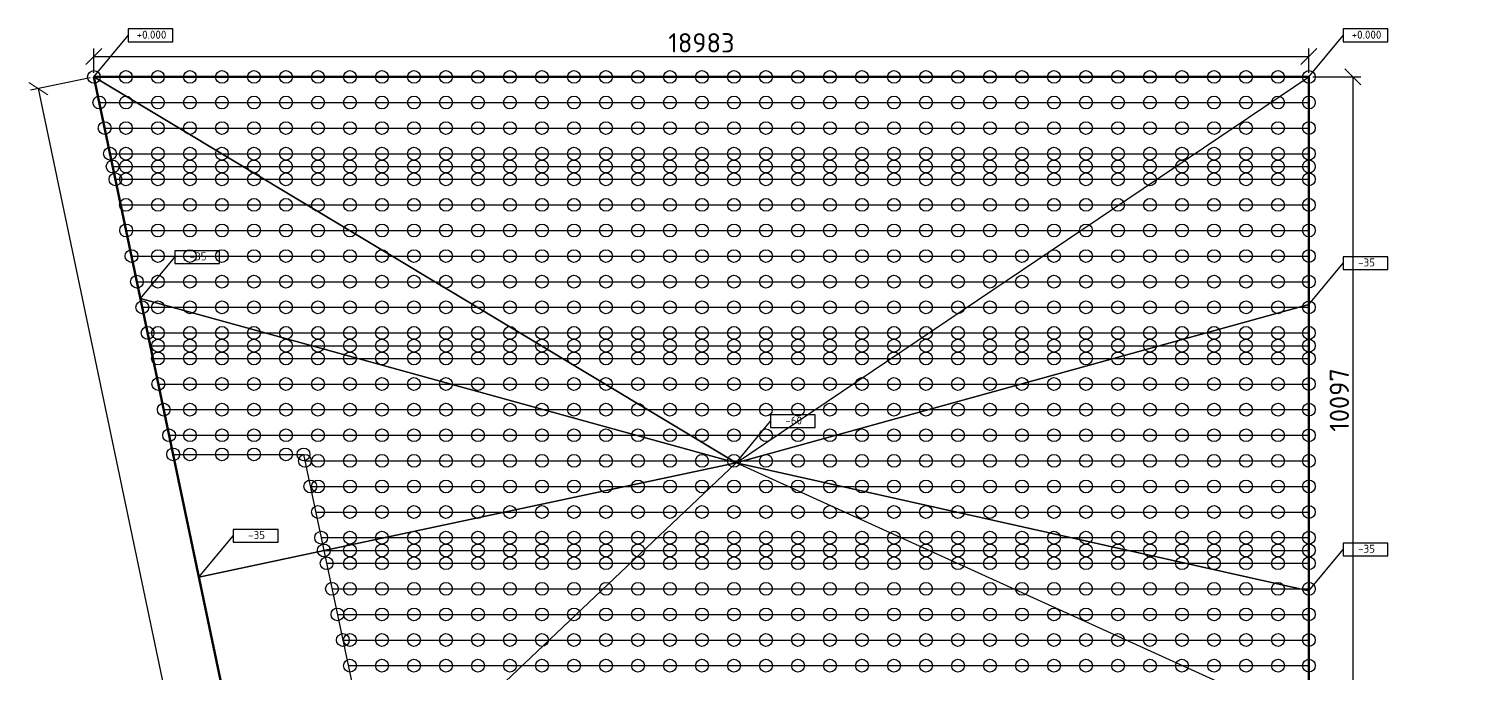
# Model space of a CAD drawing. Header units: millimetres. Extents: x 3543 to 468547, y -146359 to 38454.
# Drawn here: x 209844 to 232484, y -32158 to -22093 of the extents above; entities that cross this region are included whole.
import ezdxf
from ezdxf.enums import TextEntityAlignment as Align

# ---------------------------------------------------------------- set-up
doc = ezdxf.new("R2010")
doc.units = ezdxf.units.MM
doc.layers.add('контур', color=1, linetype='Continuous', lineweight=50)
doc.layers.add('размеры', color=7, linetype='Continuous', lineweight=5)
for name, color, linetype in [('линии_высот', 4, 'Continuous'), ('областиvb', 52, 'Continuous'), ('опорыvb', 7, 'Continuous'), ('сеткаvb', 8, 'Continuous')]:
    doc.layers.add(name, color=color, linetype=linetype)
doc.styles.add('isocpeur', font='isocpeur.ttf')
doc.dimstyles.new('ISO-25', dxfattribs={"dimscale": 100, "dimtxt": 3, "dimasz": 2.5, "dimexe": 1.25, "dimexo": 0.625, "dimtad": 1, "dimtoh": 1, "dimdec": 0, "dimtxsty": 'isocpeur', "dimblk": 'OBLIQUE', "dimcen": 2.5, "dimadec": 0, "dimazin": 0, "dimtfac": 1, "dimtdec": 0, "dimtmove": 0, "dimatfit": 3, "dimfxl": 1, "dimarcsym": 0})

# ---------------------------------------------------------------- blocks, each defined once
blk = doc.blocks.new('otmetka_oporvb')
at = {"linetype": 'ByBlock', "lineweight": -2}
blk.add_hatch(color=0, dxfattribs=at).paths.add_polyline_path([(-38, -32, 1), (38, 32, 1)])
at = {"color": 0, "linetype": 'ByBlock', "lineweight": -2}
blk.add_line((0, 0), (2142, 2596), dxfattribs=at)
at = {"color": 0}
blk.add_lwpolyline([(2142, 2196), (4942, 2196), (4942, 2996), (2142, 2996)], close=True, dxfattribs=at)
at = {"color": 0, "linetype": 'ByBlock', "lineweight": -2, "style": 'isocpeur'}
blk.add_attdef('OTM', text='', height=500, dxfattribs=at).set_placement((3600, 2639), align=Align.MIDDLE_CENTER)
blk = doc.blocks.new('opor_symbPRO')
at = {"color": 0, "ltscale": 20}
blk.add_circle((0, 0), 100, dxfattribs=at)
blk = doc.blocks.new('_OBLIQUE')
at = {"color": 0, "linetype": 'ByBlock'}
blk.add_line((-0.5, -0.5), (0.5, 0.5), dxfattribs=at)
blk = doc.blocks.new('*D31')
at = {"layer": 'Defpoints', "color": 0, "transparency": 16777216}
for p in [(229842, -22521), (210859, -22842), (229842, -22842)]:
    blk.add_point(p, dxfattribs=at)
at = {"layer": 'размеры', "color": 0, "lineweight": -2, "transparency": 16777216}
for p, q in [((210859, -22780), (210859, -22396)), ((229842, -22780), (229842, -22396)), ((210859, -22521), (229842, -22521))]:
    blk.add_line(p, q, dxfattribs=at)
at = {"layer": 'размеры', "color": 0, "lineweight": -2, "transparency": 16777216, "xscale": 250, "yscale": 250, "zscale": 250, "rotation": 180}
blk.add_blockref('_OBLIQUE', (210859, -22521), dxfattribs=at)
at = {"layer": 'размеры', "color": 0, "lineweight": -2, "transparency": 16777216, "xscale": 250, "yscale": 250, "zscale": 250}
blk.add_blockref('_OBLIQUE', (229842, -22521), dxfattribs=at)
at = {"layer": 'размеры', "color": 0, "transparency": 16777216, "insert": (220350, -22309), "char_height": 300, "attachment_point": 5, "style": 'isocpeur'}
blk.add_mtext('18983', dxfattribs=at)
blk = doc.blocks.new('*D32')
at = {"layer": 'Defpoints', "color": 0, "transparency": 16777216}
for p in [(229842, -22842), (229842, -32940), (230530, -32940)]:
    blk.add_point(p, dxfattribs=at)
at = {"layer": 'размеры', "color": 0, "lineweight": -2, "transparency": 16777216}
for p, q in [((229904, -22842), (230655, -22842)), ((230530, -22842), (230530, -32940)), ((229904, -32940), (230655, -32940))]:
    blk.add_line(p, q, dxfattribs=at)
at = {"layer": 'размеры', "color": 0, "lineweight": -2, "transparency": 16777216, "xscale": 250, "yscale": 250, "zscale": 250}
for p, rotation in [((230530, -22842), 90), ((230530, -32940), 270)]:
    blk.add_blockref('_OBLIQUE', p, dxfattribs=dict(at, rotation=rotation))
at = {"layer": 'размеры', "color": 0, "transparency": 16777216, "insert": (230317, -27891), "char_height": 300, "attachment_point": 5, "rotation": 90, "style": 'isocpeur'}
blk.add_mtext('10097', dxfattribs=at)
blk = doc.blocks.new('*D37')
at = {"layer": 'Defpoints', "color": 0, "transparency": 16777216}
for p in [(299003, -27661), (215545, -45174), (215680, -45817)]:
    blk.add_point(p, dxfattribs=at)
at = {"layer": 'размеры', "color": 0, "lineweight": -2, "transparency": 16777216}
for p, q in [((299016, -27722), (299164, -28426)), ((299138, -28304), (215680, -45817)), ((215558, -45235), (215706, -45939))]:
    blk.add_line(p, q, dxfattribs=at)
at = {"layer": 'размеры', "color": 0, "lineweight": -2, "transparency": 16777216, "xscale": 250, "yscale": 250, "zscale": 250}
for p, rotation in [((299138, -28304), 11.85098422200823), ((215680, -45817), 191.8509842220083)]:
    blk.add_blockref('_OBLIQUE', p, dxfattribs=dict(at, rotation=rotation))
at = {"layer": 'размеры', "color": 0, "transparency": 16777216, "insert": (257365, -36852), "char_height": 300, "attachment_point": 5, "rotation": 11.851, "style": 'isocpeur'}
blk.add_mtext('85276', dxfattribs=at)
blk = doc.blocks.new('*D38')
at = {"layer": 'Defpoints', "color": 0, "transparency": 16777216}
for p in [(210859, -22842), (209992, -23024), (215545, -45174)]:
    blk.add_point(p, dxfattribs=at)
at = {"layer": 'размеры', "color": 0, "lineweight": -2, "transparency": 16777216}
for p, q in [((210798, -22855), (209870, -23050)), ((214678, -45355), (209992, -23024)), ((215484, -45186), (214556, -45381))]:
    blk.add_line(p, q, dxfattribs=at)
at = {"layer": 'размеры', "color": 0, "lineweight": -2, "transparency": 16777216, "xscale": 250, "yscale": 250, "zscale": 250}
for p, rotation in [((209992, -23024), 101.8514434178361), ((214678, -45355), 281.851443417836)]:
    blk.add_blockref('_OBLIQUE', p, dxfattribs=dict(at, rotation=rotation))
at = {"layer": 'размеры', "color": 0, "transparency": 16777216, "insert": (212528, -34076), "char_height": 300, "attachment_point": 5, "rotation": 281.8514, "style": 'isocpeur'}
blk.add_mtext('22818', dxfattribs=at)

msp = doc.modelspace()

# ---------------------------------------------------------------- linework, layer by layer
at = {"layer": 'контур', "linetype": 'Continuous'}
msp.add_lwpolyline([(215545, -45173.6), (210858.8, -22842.2), (229841.6, -22842.2), (229841.6, -32939.6), (261341.5, -32939.6), (261341.5, -22842.2), (299003.2, -22842.2), (299003.2, -27660.7)], close=True, dxfattribs=at)
at = {"layer": 'линии_высот'}
for points in [[(210858.8, -22842.2), (220891.8, -28871.8), (229841.6, -22842.2)], [(220891.8, -28871.8), (210858.8, -22842.2), (211585.8, -26306.7)], [(220891.8, -28871.8), (229841.6, -22842.2), (229841.6, -26401.4)], [(220891.8, -28871.8), (211585.8, -26306.7), (212499.7, -30661.5)], [(220891.8, -28871.8), (229841.6, -26401.4), (229841.6, -30875.7)], [(220891.8, -28871.8), (212499.7, -30661.5), (213579.5, -35807)], [(220891.8, -28871.8), (213579.5, -35807), (229841.6, -32939.6)], [(220891.8, -28871.8), (229841.6, -30875.7), (229841.6, -32939.6)]]:
    msp.add_lwpolyline(points, close=True, dxfattribs=at)
at = {"layer": 'областиvb'}
msp.add_lwpolyline([(212096.8, -28741.7), (214134, -28741.7), (215737.6, -36311.5), (213771.9, -36724)], close=True, dxfattribs=at)
at = {"layer": 'сеткаvb'}
for p, q in [((210858.8, -22842.2), (229841.6, -22842.2)), ((210942.7, -23242.2), (229841.6, -23242.2)), ((211026.7, -23642.2), (229841.6, -23642.2)), ((211110.6, -24042.2), (229841.6, -24042.2)), ((211152.6, -24242.2), (229841.6, -24242.2)), ((211194.6, -24442.2), (229841.6, -24442.2)), ((211278.5, -24842.2), (229841.6, -24842.2)), ((211362.4, -25242.2), (229841.6, -25242.2)), ((211446.4, -25642.2), (229841.6, -25642.2)), ((211530.3, -26042.2), (229841.6, -26042.2)), ((211614.3, -26442.2), (229841.6, -26442.2)), ((211698.2, -26842.2), (229841.6, -26842.2)), ((211740.2, -27042.2), (229841.6, -27042.2)), ((211782.1, -27242.2), (229841.6, -27242.2)), ((211866.1, -27642.2), (229841.6, -27642.2)), ((211950, -28042.2), (229841.6, -28042.2)), ((212034, -28442.2), (229841.6, -28442.2)), ((212096.8, -28741.7), (214134, -28741.7)), ((214155.3, -28842.2), (229841.6, -28842.2)), ((214240, -29242.2), (229841.6, -29242.2)), ((214324.7, -29642.2), (229841.6, -29642.2)), ((214409.5, -30042.2), (229841.6, -30042.2)), ((214451.8, -30242.2), (229841.6, -30242.2)), ((214494.2, -30442.2), (229841.6, -30442.2)), ((214579, -30842.2), (229841.6, -30842.2)), ((214663.7, -31242.2), (229841.6, -31242.2)), ((214748.4, -31642.2), (229841.6, -31642.2)), ((214833.2, -32042.2), (229841.6, -32042.2))]:
    msp.add_line(p, q, dxfattribs=at)

# ---------------------------------------------------------------- block references
at = {"xscale": 0.25, "yscale": 0.25, "zscale": 0.25}
for p, values in [((210858.8, -22842.2), {'OTM': '+0.000'}), ((229841.6, -22842.2), {'OTM': '+0.000'}), ((211585.8, -26306.7), {'OTM': '-35'}), ((229841.6, -26401.4), {'OTM': '-35'}), ((220891.8, -28871.8), {'OTM': '-60'}), ((212499.7, -30661.5), {'OTM': '-35'}), ((229841.6, -30875.7), {'OTM': '-35'})]:
    msp.add_blockref('otmetka_oporvb', p, dxfattribs=at).add_auto_attribs(values)
at = {"layer": 'опорыvb', "color": 1}
for p in [(210858.8, -22842.2), (211358.8, -22842.2), (211858.8, -22842.2), (212358.8, -22842.2), (212858.8, -22842.2), (213358.8, -22842.2), (213858.8, -22842.2), (214358.8, -22842.2), (214858.8, -22842.2), (215358.8, -22842.2), (215858.8, -22842.2), (216358.8, -22842.2), (216858.8, -22842.2), (217358.8, -22842.2), (217858.8, -22842.2), (218358.8, -22842.2), (218858.8, -22842.2), (219358.8, -22842.2), (219858.8, -22842.2), (220358.8, -22842.2), (220858.8, -22842.2), (221358.8, -22842.2), (221858.8, -22842.2), (222358.8, -22842.2), (222858.8, -22842.2), (223358.8, -22842.2), (223858.8, -22842.2), (224358.8, -22842.2), (224858.8, -22842.2), (225358.8, -22842.2), (225858.8, -22842.2), (226358.8, -22842.2), (226858.8, -22842.2), (227358.8, -22842.2), (227858.8, -22842.2), (228358.8, -22842.2), (228858.8, -22842.2), (229358.8, -22842.2), (229841.6, -22842.2), (210942.7, -23242.2), (211358.8, -23242.2), (211858.8, -23242.2), (212358.8, -23242.2), (212858.8, -23242.2), (213358.8, -23242.2), (213858.8, -23242.2), (214358.8, -23242.2), (214858.8, -23242.2), (215358.8, -23242.2), (215858.8, -23242.2), (216358.8, -23242.2), (216858.8, -23242.2), (217358.8, -23242.2), (217858.8, -23242.2), (218358.8, -23242.2), (218858.8, -23242.2), (219358.8, -23242.2), (219858.8, -23242.2), (220358.8, -23242.2), (220858.8, -23242.2), (221358.8, -23242.2), (221858.8, -23242.2), (222358.8, -23242.2), (222858.8, -23242.2), (223358.8, -23242.2), (223858.8, -23242.2), (224358.8, -23242.2), (224858.8, -23242.2), (225358.8, -23242.2), (225858.8, -23242.2), (226358.8, -23242.2), (226858.8, -23242.2), (227358.8, -23242.2), (227858.8, -23242.2), (228358.8, -23242.2), (228858.8, -23242.2), (229358.8, -23242.2), (229841.6, -23242.2), (211026.7, -23642.2), (211358.8, -23642.2), (211858.8, -23642.2), (212358.8, -23642.2), (212858.8, -23642.2), (213358.8, -23642.2), (213858.8, -23642.2), (214358.8, -23642.2), (214858.8, -23642.2), (215358.8, -23642.2), (215858.8, -23642.2), (216358.8, -23642.2), (216858.8, -23642.2), (217358.8, -23642.2), (217858.8, -23642.2), (218358.8, -23642.2), (218858.8, -23642.2), (219358.8, -23642.2), (219858.8, -23642.2), (220358.8, -23642.2), (220858.8, -23642.2), (221358.8, -23642.2), (221858.8, -23642.2), (222358.8, -23642.2), (222858.8, -23642.2), (223358.8, -23642.2), (223858.8, -23642.2), (224358.8, -23642.2), (224858.8, -23642.2), (225358.8, -23642.2), (225858.8, -23642.2), (226358.8, -23642.2), (226858.8, -23642.2), (227358.8, -23642.2), (227858.8, -23642.2), (228358.8, -23642.2), (228858.8, -23642.2), (229358.8, -23642.2), (229841.6, -23642.2)]:
    msp.add_blockref('opor_symbPRO', p, dxfattribs=at)
at = {"layer": 'опорыvb', "color": 92}
for p in [(211110.6, -24042.2), (211358.8, -24042.2), (211858.8, -24042.2), (212358.8, -24042.2), (212858.8, -24042.2), (213358.8, -24042.2), (213858.8, -24042.2), (214358.8, -24042.2), (214858.8, -24042.2), (215358.8, -24042.2), (215858.8, -24042.2), (216358.8, -24042.2), (216858.8, -24042.2), (217358.8, -24042.2), (217858.8, -24042.2), (218358.8, -24042.2), (218858.8, -24042.2), (219358.8, -24042.2), (219858.8, -24042.2), (220358.8, -24042.2), (220858.8, -24042.2), (221358.8, -24042.2), (221858.8, -24042.2), (222358.8, -24042.2), (222858.8, -24042.2), (223358.8, -24042.2), (223858.8, -24042.2), (224358.8, -24042.2), (224858.8, -24042.2), (225358.8, -24042.2), (225858.8, -24042.2), (226358.8, -24042.2), (226858.8, -24042.2), (227358.8, -24042.2), (227858.8, -24042.2), (228358.8, -24042.2), (228858.8, -24042.2), (229358.8, -24042.2), (229841.6, -24042.2), (211152.6, -24242.2), (211358.8, -24242.2), (211858.8, -24242.2), (212358.8, -24242.2), (212858.8, -24242.2), (213358.8, -24242.2), (213858.8, -24242.2), (214358.8, -24242.2), (214858.8, -24242.2), (215358.8, -24242.2), (215858.8, -24242.2), (216358.8, -24242.2), (216858.8, -24242.2), (217358.8, -24242.2), (217858.8, -24242.2), (218358.8, -24242.2), (218858.8, -24242.2), (219358.8, -24242.2), (219858.8, -24242.2), (220358.8, -24242.2), (220858.8, -24242.2), (221358.8, -24242.2), (221858.8, -24242.2), (222358.8, -24242.2), (222858.8, -24242.2), (223358.8, -24242.2), (223858.8, -24242.2), (224358.8, -24242.2), (224858.8, -24242.2), (225358.8, -24242.2), (225858.8, -24242.2), (226358.8, -24242.2), (226858.8, -24242.2), (227358.8, -24242.2), (227858.8, -24242.2), (228358.8, -24242.2), (228858.8, -24242.2), (229358.8, -24242.2), (229841.6, -24242.2), (211194.6, -24442.2), (211358.8, -24442.2), (211858.8, -24442.2), (212358.8, -24442.2), (212858.8, -24442.2), (213358.8, -24442.2), (213858.8, -24442.2), (214358.8, -24442.2), (214858.8, -24442.2), (215358.8, -24442.2), (215858.8, -24442.2), (216358.8, -24442.2), (216858.8, -24442.2), (217358.8, -24442.2), (217858.8, -24442.2), (218358.8, -24442.2), (218858.8, -24442.2), (219358.8, -24442.2), (219858.8, -24442.2), (220358.8, -24442.2), (220858.8, -24442.2), (221358.8, -24442.2), (221858.8, -24442.2), (222358.8, -24442.2), (222858.8, -24442.2), (223358.8, -24442.2), (223858.8, -24442.2), (224358.8, -24442.2), (224858.8, -24442.2), (225358.8, -24442.2), (225858.8, -24442.2), (226358.8, -24442.2), (226858.8, -24442.2), (227358.8, -24442.2), (227858.8, -24442.2), (228358.8, -24442.2), (228858.8, -24442.2), (229358.8, -24442.2), (229841.6, -24442.2), (211358.8, -24842.2), (211858.8, -24842.2), (212358.8, -24842.2), (212858.8, -24842.2), (213358.8, -24842.2), (213858.8, -24842.2), (214358.8, -24842.2), (214858.8, -24842.2), (215358.8, -24842.2), (215858.8, -24842.2), (216358.8, -24842.2), (216858.8, -24842.2), (217358.8, -24842.2), (217858.8, -24842.2), (218358.8, -24842.2), (218858.8, -24842.2), (219358.8, -24842.2), (219858.8, -24842.2), (220358.8, -24842.2), (220858.8, -24842.2), (221358.8, -24842.2), (221858.8, -24842.2), (222358.8, -24842.2), (222858.8, -24842.2), (223358.8, -24842.2), (223858.8, -24842.2), (224358.8, -24842.2), (224858.8, -24842.2), (225358.8, -24842.2), (225858.8, -24842.2), (226358.8, -24842.2), (226858.8, -24842.2), (227358.8, -24842.2), (227858.8, -24842.2), (228358.8, -24842.2), (228858.8, -24842.2), (229358.8, -24842.2), (229841.6, -24842.2), (211362.4, -25242.2), (211858.8, -25242.2), (212358.8, -25242.2), (212858.8, -25242.2), (213358.8, -25242.2), (213858.8, -25242.2), (214358.8, -25242.2), (214858.8, -25242.2), (215358.8, -25242.2), (215858.8, -25242.2), (216358.8, -25242.2), (216858.8, -25242.2), (217358.8, -25242.2), (217858.8, -25242.2), (218358.8, -25242.2), (218858.8, -25242.2), (219358.8, -25242.2), (219858.8, -25242.2), (220358.8, -25242.2), (220858.8, -25242.2), (221358.8, -25242.2), (221858.8, -25242.2), (222358.8, -25242.2), (222858.8, -25242.2), (223358.8, -25242.2), (223858.8, -25242.2), (224358.8, -25242.2), (224858.8, -25242.2), (225358.8, -25242.2), (225858.8, -25242.2), (226358.8, -25242.2), (226858.8, -25242.2), (227358.8, -25242.2), (227858.8, -25242.2), (228358.8, -25242.2), (228858.8, -25242.2), (229358.8, -25242.2), (229841.6, -25242.2), (225858.8, -32042.2), (226358.8, -32042.2), (226858.8, -32042.2), (227358.8, -32042.2), (227858.8, -32042.2), (228358.8, -32042.2), (228858.8, -32042.2), (229358.8, -32042.2), (229841.6, -32042.2)]:
    msp.add_blockref('opor_symbPRO', p, dxfattribs=at)
at = {"layer": 'опорыvb', "color": 131}
for p in [(211446.4, -25642.2), (211858.8, -25642.2), (212358.8, -25642.2), (212858.8, -25642.2), (213358.8, -25642.2), (213858.8, -25642.2), (214358.8, -25642.2), (214858.8, -25642.2), (215358.8, -25642.2), (215858.8, -25642.2), (216358.8, -25642.2), (216858.8, -25642.2), (217358.8, -25642.2), (217858.8, -25642.2), (218358.8, -25642.2), (218858.8, -25642.2), (219358.8, -25642.2), (219858.8, -25642.2), (220358.8, -25642.2), (220858.8, -25642.2), (221358.8, -25642.2), (221858.8, -25642.2), (222358.8, -25642.2), (222858.8, -25642.2), (223358.8, -25642.2), (223858.8, -25642.2), (224358.8, -25642.2), (224858.8, -25642.2), (225358.8, -25642.2), (225858.8, -25642.2), (226358.8, -25642.2), (226858.8, -25642.2), (227358.8, -25642.2), (227858.8, -25642.2), (228358.8, -25642.2), (228858.8, -25642.2), (229358.8, -25642.2), (229841.6, -25642.2), (211530.3, -26042.2), (211858.8, -26042.2), (212358.8, -26042.2), (212858.8, -26042.2), (213358.8, -26042.2), (213858.8, -26042.2), (214358.8, -26042.2), (214858.8, -26042.2), (215358.8, -26042.2), (215858.8, -26042.2), (216358.8, -26042.2), (216858.8, -26042.2), (217358.8, -26042.2), (217858.8, -26042.2), (218358.8, -26042.2), (218858.8, -26042.2), (219358.8, -26042.2), (219858.8, -26042.2), (220358.8, -26042.2), (220858.8, -26042.2), (221358.8, -26042.2), (221858.8, -26042.2), (222358.8, -26042.2), (222858.8, -26042.2), (223358.8, -26042.2), (223858.8, -26042.2), (224358.8, -26042.2), (224858.8, -26042.2), (225358.8, -26042.2), (225858.8, -26042.2), (226358.8, -26042.2), (226858.8, -26042.2), (227358.8, -26042.2), (227858.8, -26042.2), (228358.8, -26042.2), (228858.8, -26042.2), (229358.8, -26042.2), (229841.6, -26042.2), (211614.3, -26442.2), (211858.8, -26442.2), (212358.8, -26442.2), (212858.8, -26442.2), (213358.8, -26442.2), (213858.8, -26442.2), (214358.8, -26442.2), (214858.8, -26442.2), (215358.8, -26442.2), (215858.8, -26442.2), (216358.8, -26442.2), (216858.8, -26442.2), (217358.8, -26442.2), (217858.8, -26442.2), (218358.8, -26442.2), (218858.8, -26442.2), (219358.8, -26442.2), (219858.8, -26442.2), (220358.8, -26442.2), (220858.8, -26442.2), (221358.8, -26442.2), (221858.8, -26442.2), (222358.8, -26442.2), (222858.8, -26442.2), (223358.8, -26442.2), (223858.8, -26442.2), (224358.8, -26442.2), (224858.8, -26442.2), (225358.8, -26442.2), (225858.8, -26442.2), (226358.8, -26442.2), (226858.8, -26442.2), (227358.8, -26442.2), (227858.8, -26442.2), (228358.8, -26442.2), (228858.8, -26442.2), (229358.8, -26442.2), (229841.6, -26442.2), (211698.2, -26842.2), (211858.8, -26842.2), (212358.8, -26842.2), (212858.8, -26842.2), (213358.8, -26842.2), (213858.8, -26842.2), (214358.8, -26842.2), (214858.8, -26842.2), (215358.8, -26842.2), (215858.8, -26842.2), (216358.8, -26842.2), (216858.8, -26842.2), (217358.8, -26842.2), (217858.8, -26842.2), (218358.8, -26842.2), (218858.8, -26842.2), (219358.8, -26842.2), (219858.8, -26842.2), (220358.8, -26842.2), (220858.8, -26842.2), (221358.8, -26842.2), (221858.8, -26842.2), (222358.8, -26842.2), (222858.8, -26842.2), (223358.8, -26842.2), (223858.8, -26842.2), (224358.8, -26842.2), (224858.8, -26842.2), (225358.8, -26842.2), (225858.8, -26842.2), (226358.8, -26842.2), (226858.8, -26842.2), (227358.8, -26842.2), (227858.8, -26842.2), (228358.8, -26842.2), (228858.8, -26842.2), (229358.8, -26842.2), (229841.6, -26842.2), (211858.8, -27042.2), (211858.8, -27242.2), (212358.8, -27042.2), (212358.8, -27242.2), (212858.8, -27042.2), (212858.8, -27242.2), (213358.8, -27042.2), (213358.8, -27242.2), (213858.8, -27042.2), (213858.8, -27242.2), (214358.8, -27042.2), (214358.8, -27242.2), (214858.8, -27042.2), (214858.8, -27242.2), (215358.8, -27042.2), (215358.8, -27242.2), (215858.8, -27042.2), (215858.8, -27242.2), (216358.8, -27042.2), (216358.8, -27242.2), (216858.8, -27042.2), (216858.8, -27242.2), (217358.8, -27042.2), (217358.8, -27242.2), (217858.8, -27042.2), (217858.8, -27242.2), (218358.8, -27042.2), (218358.8, -27242.2), (218858.8, -27042.2), (218858.8, -27242.2), (219358.8, -27042.2), (219358.8, -27242.2), (219858.8, -27042.2), (219858.8, -27242.2), (220358.8, -27042.2), (220358.8, -27242.2), (220858.8, -27042.2), (220858.8, -27242.2), (221358.8, -27042.2), (221358.8, -27242.2), (221858.8, -27042.2), (221858.8, -27242.2), (222358.8, -27042.2), (222358.8, -27242.2), (222858.8, -27042.2), (222858.8, -27242.2), (223358.8, -27042.2), (223358.8, -27242.2), (223858.8, -27042.2), (223858.8, -27242.2), (224358.8, -27042.2), (224358.8, -27242.2), (224858.8, -27042.2), (224858.8, -27242.2), (225358.8, -27042.2), (225358.8, -27242.2), (225858.8, -27042.2), (225858.8, -27242.2), (226358.8, -27042.2), (226358.8, -27242.2), (226858.8, -27042.2), (226858.8, -27242.2), (227358.8, -27042.2), (227358.8, -27242.2), (227858.8, -27042.2), (227858.8, -27242.2), (228358.8, -27042.2), (228358.8, -27242.2), (228858.8, -27042.2), (228858.8, -27242.2), (229358.8, -27042.2), (229358.8, -27242.2), (229841.6, -27042.2), (229841.6, -27242.2), (211866.1, -27642.2), (212358.8, -27642.2), (212858.8, -27642.2), (213358.8, -27642.2), (213858.8, -27642.2), (214358.8, -27642.2), (214858.8, -27642.2), (215358.8, -27642.2), (215858.8, -27642.2), (216358.8, -27642.2), (216858.8, -27642.2), (217358.8, -27642.2), (217858.8, -27642.2), (218358.8, -27642.2), (218858.8, -27642.2), (219358.8, -27642.2), (219858.8, -27642.2), (220358.8, -27642.2), (220858.8, -27642.2), (221358.8, -27642.2), (221858.8, -27642.2), (222358.8, -27642.2), (222858.8, -27642.2), (223358.8, -27642.2), (223858.8, -27642.2), (224358.8, -27642.2), (224858.8, -27642.2), (225358.8, -27642.2), (225858.8, -27642.2), (226358.8, -27642.2), (226858.8, -27642.2), (227358.8, -27642.2), (227858.8, -27642.2), (228358.8, -27642.2), (228858.8, -27642.2), (229358.8, -27642.2), (229841.6, -27642.2), (211950, -28042.2), (212358.8, -28042.2), (212858.8, -28042.2), (213358.8, -28042.2), (213858.8, -28042.2), (214358.8, -28042.2), (214858.8, -28042.2), (215358.8, -28042.2), (215858.8, -28042.2), (216358.8, -28042.2), (216858.8, -28042.2), (217358.8, -28042.2), (217858.8, -28042.2), (218358.8, -28042.2), (218858.8, -28042.2), (219358.8, -28042.2), (219858.8, -28042.2), (220358.8, -28042.2), (220858.8, -28042.2), (221358.8, -28042.2), (221858.8, -28042.2), (222358.8, -28042.2), (222858.8, -28042.2), (223358.8, -28042.2), (223858.8, -28042.2), (224358.8, -28042.2), (224858.8, -28042.2), (225358.8, -28042.2), (225858.8, -28042.2), (226358.8, -28042.2), (226858.8, -28042.2), (227358.8, -28042.2), (227858.8, -28042.2), (228358.8, -28042.2), (228858.8, -28042.2), (229358.8, -28042.2), (229841.6, -28042.2), (212034, -28442.2), (212358.8, -28442.2), (212858.8, -28442.2), (213358.8, -28442.2), (213858.8, -28442.2), (214358.8, -28442.2), (214858.8, -28442.2), (215358.8, -28442.2), (215858.8, -28442.2), (216358.8, -28442.2), (216858.8, -28442.2), (217358.8, -28442.2), (217858.8, -28442.2), (218358.8, -28442.2), (218858.8, -28442.2), (223358.8, -28442.2), (223858.8, -28442.2), (224358.8, -28442.2), (224858.8, -28442.2), (225358.8, -28442.2), (225858.8, -28442.2), (226358.8, -28442.2), (226858.8, -28442.2), (227358.8, -28442.2), (227858.8, -28442.2), (228358.8, -28442.2), (228858.8, -28442.2), (229358.8, -28442.2), (229841.6, -28442.2), (212096.8, -28741.7), (212358.8, -28741.7), (212858.8, -28741.7), (213358.8, -28741.7), (213858.8, -28741.7), (214134, -28741.7), (214155.3, -28842.2), (214358.8, -28842.2), (214858.8, -28842.2), (215358.8, -28842.2), (215858.8, -28842.2), (216358.8, -28842.2), (216858.8, -28842.2), (217358.8, -28842.2), (217858.8, -28842.2), (218358.8, -28842.2), (218858.8, -28842.2), (223358.8, -28842.2), (223858.8, -28842.2), (224358.8, -28842.2), (224858.8, -28842.2), (225358.8, -28842.2), (225858.8, -28842.2), (226358.8, -28842.2), (226858.8, -28842.2), (227358.8, -28842.2), (227858.8, -28842.2), (228358.8, -28842.2), (228858.8, -28842.2), (229358.8, -28842.2), (229841.6, -28842.2), (214240, -29242.2), (214358.8, -29242.2), (214858.8, -29242.2), (215358.8, -29242.2), (215858.8, -29242.2), (216358.8, -29242.2), (216858.8, -29242.2), (217358.8, -29242.2), (217858.8, -29242.2), (218358.8, -29242.2), (218858.8, -29242.2), (223358.8, -29242.2), (223858.8, -29242.2), (224358.8, -29242.2), (224858.8, -29242.2), (225358.8, -29242.2), (225858.8, -29242.2), (226358.8, -29242.2), (226858.8, -29242.2), (227358.8, -29242.2), (227858.8, -29242.2), (228358.8, -29242.2), (228858.8, -29242.2), (229358.8, -29242.2), (229841.6, -29242.2), (214358.8, -29642.2), (214858.8, -29642.2), (215358.8, -29642.2), (215858.8, -29642.2), (216358.8, -29642.2), (216858.8, -29642.2), (217358.8, -29642.2), (217858.8, -29642.2), (218358.8, -29642.2), (218858.8, -29642.2), (219358.8, -29642.2), (219858.8, -29642.2), (220358.8, -29642.2), (220858.8, -29642.2), (221358.8, -29642.2), (221858.8, -29642.2), (222358.8, -29642.2), (222858.8, -29642.2), (223358.8, -29642.2), (223858.8, -29642.2), (224358.8, -29642.2), (224858.8, -29642.2), (225358.8, -29642.2), (225858.8, -29642.2), (226358.8, -29642.2), (226858.8, -29642.2), (227358.8, -29642.2), (227858.8, -29642.2), (228358.8, -29642.2), (228858.8, -29642.2), (229358.8, -29642.2), (229841.6, -29642.2), (214409.5, -30042.2), (214858.8, -30042.2), (215358.8, -30042.2), (215858.8, -30042.2), (216358.8, -30042.2), (216858.8, -30042.2), (217358.8, -30042.2), (217858.8, -30042.2), (218358.8, -30042.2), (218858.8, -30042.2), (219358.8, -30042.2), (219858.8, -30042.2), (220358.8, -30042.2), (220858.8, -30042.2), (221358.8, -30042.2), (221858.8, -30042.2), (222358.8, -30042.2), (222858.8, -30042.2), (223358.8, -30042.2), (223858.8, -30042.2), (224358.8, -30042.2), (224858.8, -30042.2), (225358.8, -30042.2), (225858.8, -30042.2), (226358.8, -30042.2), (226858.8, -30042.2), (227358.8, -30042.2), (227858.8, -30042.2), (228358.8, -30042.2), (228858.8, -30042.2), (229358.8, -30042.2), (229841.6, -30042.2), (214451.8, -30242.2), (214858.8, -30242.2), (215358.8, -30242.2), (215858.8, -30242.2), (216358.8, -30242.2), (216858.8, -30242.2), (217358.8, -30242.2), (217858.8, -30242.2), (218358.8, -30242.2), (218858.8, -30242.2), (219358.8, -30242.2), (219858.8, -30242.2), (220358.8, -30242.2), (220858.8, -30242.2), (221358.8, -30242.2), (221858.8, -30242.2), (222358.8, -30242.2), (222858.8, -30242.2), (223358.8, -30242.2), (223858.8, -30242.2), (224358.8, -30242.2), (224858.8, -30242.2), (225358.8, -30242.2), (225858.8, -30242.2), (226358.8, -30242.2), (226858.8, -30242.2), (227358.8, -30242.2), (227858.8, -30242.2), (228358.8, -30242.2), (228858.8, -30242.2), (229358.8, -30242.2), (229841.6, -30242.2), (214494.2, -30442.2), (214858.8, -30442.2), (215358.8, -30442.2), (215858.8, -30442.2), (216358.8, -30442.2), (216858.8, -30442.2), (217358.8, -30442.2), (217858.8, -30442.2), (218358.8, -30442.2), (218858.8, -30442.2), (219358.8, -30442.2), (219858.8, -30442.2), (220358.8, -30442.2), (220858.8, -30442.2), (221358.8, -30442.2), (221858.8, -30442.2), (222358.8, -30442.2), (222858.8, -30442.2), (223358.8, -30442.2), (223858.8, -30442.2), (224358.8, -30442.2), (224858.8, -30442.2), (225358.8, -30442.2), (225858.8, -30442.2), (226358.8, -30442.2), (226858.8, -30442.2), (227358.8, -30442.2), (227858.8, -30442.2), (228358.8, -30442.2), (228858.8, -30442.2), (229358.8, -30442.2), (229841.6, -30442.2), (214579, -30842.2), (214858.8, -30842.2), (215358.8, -30842.2), (215858.8, -30842.2), (216358.8, -30842.2), (216858.8, -30842.2), (217358.8, -30842.2), (217858.8, -30842.2), (218358.8, -30842.2), (218858.8, -30842.2), (219358.8, -30842.2), (219858.8, -30842.2), (220358.8, -30842.2), (220858.8, -30842.2), (221358.8, -30842.2), (221858.8, -30842.2), (222358.8, -30842.2), (222858.8, -30842.2), (223358.8, -30842.2), (223858.8, -30842.2), (224358.8, -30842.2), (224858.8, -30842.2), (225358.8, -30842.2), (225858.8, -30842.2), (226358.8, -30842.2), (226858.8, -30842.2), (227358.8, -30842.2), (227858.8, -30842.2), (228358.8, -30842.2), (228858.8, -30842.2), (229358.8, -30842.2), (229841.6, -30842.2), (214663.7, -31242.2), (214858.8, -31242.2), (215358.8, -31242.2), (215858.8, -31242.2), (216358.8, -31242.2), (216858.8, -31242.2), (217358.8, -31242.2), (217858.8, -31242.2), (218358.8, -31242.2), (218858.8, -31242.2), (219358.8, -31242.2), (219858.8, -31242.2), (220358.8, -31242.2), (220858.8, -31242.2), (221358.8, -31242.2), (221858.8, -31242.2), (222358.8, -31242.2), (222858.8, -31242.2), (223358.8, -31242.2), (223858.8, -31242.2), (224358.8, -31242.2), (224858.8, -31242.2), (225358.8, -31242.2), (225858.8, -31242.2), (226358.8, -31242.2), (226858.8, -31242.2), (227358.8, -31242.2), (227858.8, -31242.2), (228358.8, -31242.2), (228858.8, -31242.2), (229358.8, -31242.2), (229841.6, -31242.2), (214748.4, -31642.2), (214858.8, -31642.2), (215358.8, -31642.2), (215858.8, -31642.2), (216358.8, -31642.2), (216858.8, -31642.2), (217358.8, -31642.2), (217858.8, -31642.2), (218358.8, -31642.2), (218858.8, -31642.2), (219358.8, -31642.2), (219858.8, -31642.2), (220358.8, -31642.2), (220858.8, -31642.2), (221358.8, -31642.2), (221858.8, -31642.2), (222358.8, -31642.2), (222858.8, -31642.2), (223358.8, -31642.2), (223858.8, -31642.2), (224358.8, -31642.2), (224858.8, -31642.2), (225358.8, -31642.2), (225858.8, -31642.2), (226358.8, -31642.2), (226858.8, -31642.2), (227358.8, -31642.2), (227858.8, -31642.2), (228358.8, -31642.2), (228858.8, -31642.2), (229358.8, -31642.2), (229841.6, -31642.2), (214858.8, -32042.2), (215358.8, -32042.2), (215858.8, -32042.2), (216358.8, -32042.2), (216858.8, -32042.2), (217358.8, -32042.2), (217858.8, -32042.2), (218358.8, -32042.2), (218858.8, -32042.2), (219358.8, -32042.2), (219858.8, -32042.2), (220358.8, -32042.2), (220858.8, -32042.2), (221358.8, -32042.2), (221858.8, -32042.2), (222358.8, -32042.2), (222858.8, -32042.2), (223358.8, -32042.2), (223858.8, -32042.2), (224358.8, -32042.2), (224858.8, -32042.2), (225358.8, -32042.2)]:
    msp.add_blockref('opor_symbPRO', p, dxfattribs=at)
at = {"layer": 'опорыvb', "color": 30}
for p in [(219358.8, -28442.2), (219858.8, -28442.2), (220358.8, -28442.2), (220858.8, -28442.2), (221358.8, -28442.2), (221858.8, -28442.2), (222358.8, -28442.2), (222858.8, -28442.2), (219358.8, -28842.2), (219858.8, -28842.2), (220358.8, -28842.2), (220858.8, -28842.2), (221358.8, -28842.2), (221858.8, -28842.2), (222358.8, -28842.2), (222858.8, -28842.2), (219358.8, -29242.2), (219858.8, -29242.2), (220358.8, -29242.2), (220858.8, -29242.2), (221358.8, -29242.2), (221858.8, -29242.2), (222358.8, -29242.2), (222858.8, -29242.2)]:
    msp.add_blockref('opor_symbPRO', p, dxfattribs=at)

# ---------------------------------------------------------------- dimensions: what is measured, and where the dimension line sits
at = {"layer": 'размеры'}
dim = msp.add_linear_dim(base=(229841.6, -22521.3), p1=(210858.8, -22842.2), p2=(229841.6, -22842.2), dimstyle='ISO-25', dxfattribs=at)
dim.commit()
dim.dimension.update_dxf_attribs({"geometry": '*D31', "text_midpoint": (220350.2, -22308.8)})
dim = msp.add_linear_dim(base=(209992.2, -23024), p1=(215545, -45173.6), p2=(210858.8, -22842.2), angle=101.85144, dimstyle='ISO-25', override={"dimtmove": 0}, dxfattribs=at)
dim.commit()
dim.dimension.update_dxf_attribs({"geometry": '*D38', "text_midpoint": (212320.5, -34119.5), "dimtype": 161})
dim = msp.add_linear_dim(base=(230529.9, -32939.6), p1=(229841.6, -22842.2), p2=(229841.6, -32939.6), angle=90, dimstyle='ISO-25', dxfattribs=at)
dim.commit()
dim.dimension.update_dxf_attribs({"geometry": '*D32', "text_midpoint": (230317.4, -27890.9)})
dim = msp.add_aligned_dim(p1=(299003.2, -27660.7), p2=(215545, -45173.6), distance=657, dimstyle='ISO-25', dxfattribs=at)
dim.commit()
dim.dimension.update_dxf_attribs({"geometry": '*D37', "text_midpoint": (257365.4, -36852.1)})

doc.saveas('drawing.dxf')
